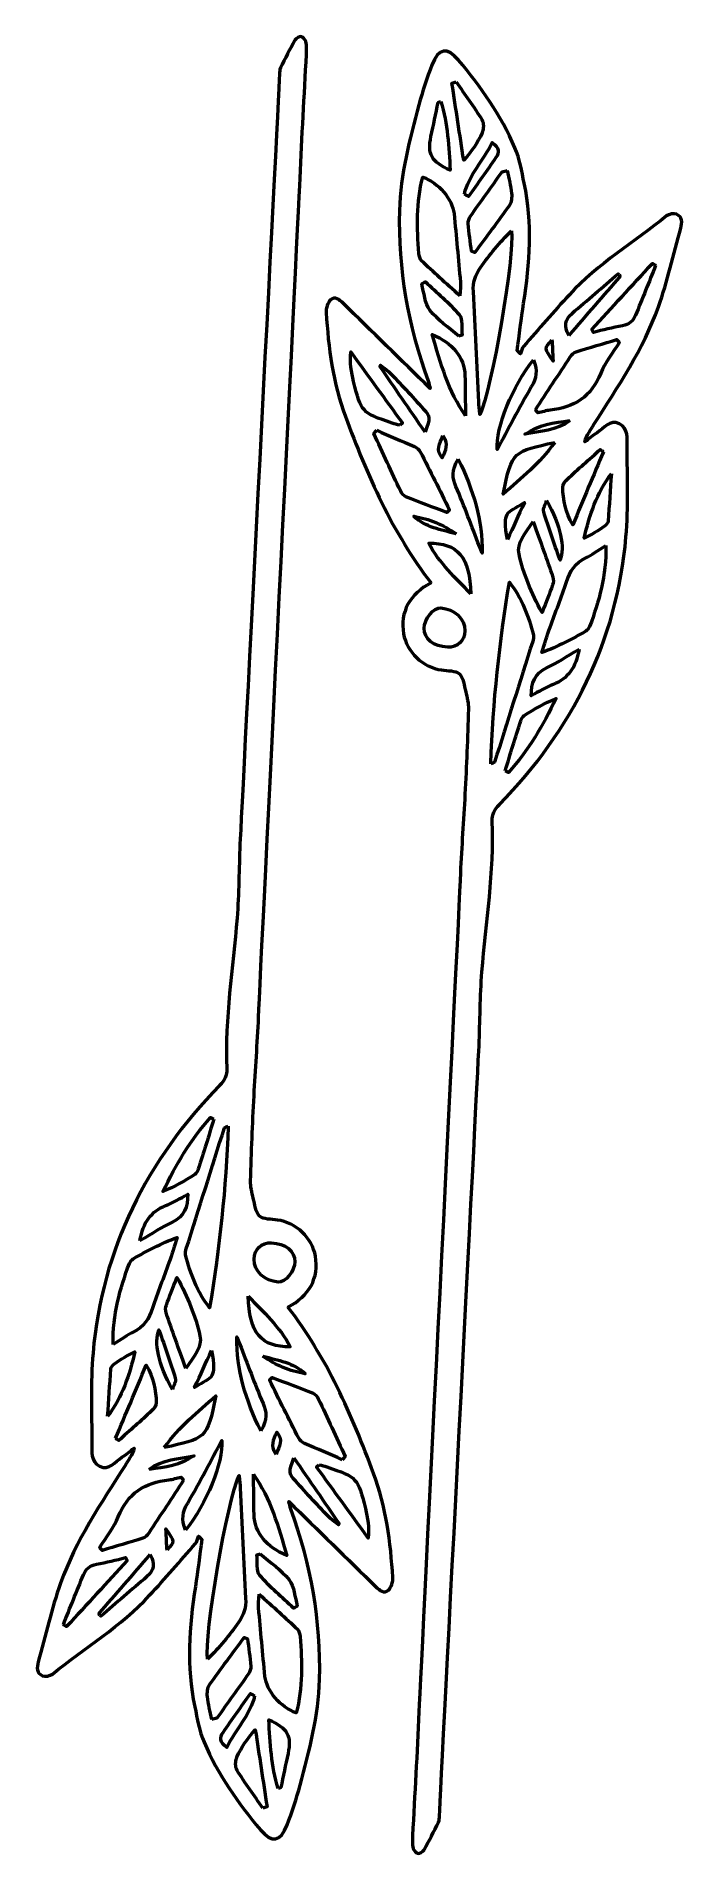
# Model space of a CAD drawing. Header units: centimetres. Extents: x -8.4 to 8.4, y -23.6 to 23.6.
import ezdxf

# ---------------------------------------------------------------- set-up
doc = ezdxf.new("R2010")
doc.units = ezdxf.units.CM
doc.header["$MEASUREMENT"] = 0
doc.layers.add('Layer 1', color=7, linetype='Continuous')

msp = doc.modelspace()

# ---------------------------------------------------------------- linework, layer by layer
at = {"layer": 'Layer 1', "lineweight": 53}
for points, knots in [([(-1.85975, -9.39454), (-0.84626, -10.69537), (-0.20547, -12.19327), (0.36776, -13.71543), (0.36776, -13.71543), (0.69122, -14.5742), (0.80855, -15.49534), (0.86577, -16.41461), (0.86577, -16.41461), (0.87251, -16.5228), (0.82538, -16.67062), (0.74872, -16.73906), (0.74872, -16.73906), (0.63753, -16.83833), (0.52033, -16.7429), (0.42554, -16.64987), (0.42554, -16.64987), (-0.32743, -15.91073), (-1.08177, -15.173), (-1.83386, -14.43669), (-1.83386, -14.43669), (-1.82148, -14.48519), (-1.80807, -14.56591), (-1.78052, -14.64147), (-1.78052, -14.64147), (-1.26035, -16.06814), (-0.99523, -17.53905), (-1.03686, -19.05853), (-1.03686, -19.05853), (-1.06258, -19.99692), (-1.29954, -20.90116), (-1.54081, -21.80145), (-1.54081, -21.80145), (-1.63419, -22.14996), (-1.74658, -22.49554), (-1.88014, -22.83058), (-1.88014, -22.83058), (-2.05597, -23.27169), (-2.27102, -23.3112), (-2.56947, -22.95839), (-2.56947, -22.95839), (-3.15561, -22.26539), (-3.66982, -21.52025), (-4.03484, -20.68689), (-4.03484, -20.68689), (-4.16082, -20.39927), (-4.21151, -20.07612), (-4.27737, -19.76515), (-4.27737, -19.76515), (-4.49715, -18.72759), (-4.41852, -17.69018), (-4.26196, -16.65322), (-4.26196, -16.65322), (-4.19997, -16.24249), (-4.14889, -15.83009), (-4.0928, -15.41843), (-4.0928, -15.41843), (-4.12314, -15.39247), (-4.15351, -15.3665), (-4.18382, -15.34057), (-4.18382, -15.34057), (-4.20908, -15.40506), (-4.21916, -15.48278), (-4.26199, -15.53199), (-4.26199, -15.53199), (-4.65372, -15.98217), (-5.04431, -16.43373), (-5.44838, -16.87272), (-5.44838, -16.87272), (-6.18922, -17.67748), (-7.12866, -18.24044), (-7.97367, -18.91838), (-7.97367, -18.91838), (-8.03446, -18.96713), (-8.16103, -18.98851), (-8.23124, -18.95976), (-8.23124, -18.95976), (-8.39044, -18.89453), (-8.38155, -18.74294), (-8.34211, -18.60095), (-8.34211, -18.60095), (-8.15257, -17.91896), (-7.99759, -17.22462), (-7.76176, -16.55896), (-7.76176, -16.55896), (-7.36905, -15.45046), (-6.70558, -14.48117), (-6.07844, -13.49629), (-6.07844, -13.49629), (-5.9918, -13.36029), (-5.90029, -13.22743), (-5.84981, -13.05454), (-5.84981, -13.05454), (-5.95533, -13.13402), (-6.05541, -13.22235), (-6.16756, -13.29093), (-6.16756, -13.29093), (-6.34825, -13.4015), (-6.49631, -13.64745), (-6.74872, -13.52218), (-6.74872, -13.52218), (-6.99069, -13.40206), (-6.94409, -13.13286), (-6.94607, -12.92281), (-6.94607, -12.92281), (-6.95358, -12.14455), (-6.98639, -11.36163), (-6.91862, -10.58841), (-6.91862, -10.58841), (-6.68078, -7.87527), (-5.52211, -5.58274), (-3.63246, -3.64638), (-3.63246, -3.64638), (-3.50303, -3.51373), (-3.43773, -3.38747), (-3.44552, -3.21137), (-3.44552, -3.21137), (-3.50352, -1.89829), (-3.28123, -0.60476), (-3.17826, 0.69727), (-3.17826, 0.69727), (-3.12788, 1.33446), (-3.1301, 1.9757), (-3.10287, 2.61486), (-3.10287, 2.61486), (-3.06142, 3.58712), (-2.12088, 21.62087), (-2.07579, 22.59295), (-2.07579, 22.59295), (-2.07322, 22.64798), (-2.07519, 22.70923), (-2.05202, 22.75618), (-2.05202, 22.75618), (-1.93214, 22.99903), (-1.80948, 23.24083), (-1.6761, 23.47638), (-1.6761, 23.47638), (-1.64858, 23.52499), (-1.5673, 23.57625), (-1.51791, 23.57), (-1.51791, 23.57), (-1.46954, 23.5639), (-1.40361, 23.49148), (-1.3926, 23.43838), (-1.3926, 23.43838), (-1.37038, 23.33131), (-1.3725, 23.21723), (-1.37807, 23.1067), (-1.37807, 23.1067), (-1.43215, 22.03743), (-1.49741, 20.96869), (-1.5432, 19.8991), (-1.5432, 19.8991), (-1.61041, 18.32949), (-2.55434, -0.30257), (-2.62031, -1.87222), (-2.62031, -1.87222), (-2.64888, -2.55256), (-2.70497, -3.23165), (-2.73898, -3.91181), (-2.73898, -3.91181), (-2.77581, -4.64756), (-2.8064, -5.38377), (-2.82792, -6.12013), (-2.82792, -6.12013), (-2.83225, -6.26967), (-2.79391, -6.4232), (-2.75757, -6.57052), (-2.75757, -6.57052), (-2.71785, -6.73149), (-2.70046, -6.93353), (-2.59402, -7.03213), (-2.59402, -7.03213), (-2.49391, -7.12491), (-2.29141, -7.11249), (-2.13238, -7.13542), (-2.13238, -7.13542), (-1.64071, -7.20619), (-1.22768, -7.59527), (-1.14428, -8.07307), (-1.14428, -8.07307), (-1.04639, -8.63395), (-1.30519, -9.11528), (-1.85975, -9.39454)], [0, 0, 0, 0, 0.0212766, 0.0212766, 0.0212766, 0.0212766, 0.04255319, 0.04255319, 0.04255319, 0.04255319, 0.06382979, 0.06382979, 0.06382979, 0.06382979, 0.08510638, 0.08510638, 0.08510638, 0.08510638, 0.10638298, 0.10638298, 0.10638298, 0.10638298, 0.12765957, 0.12765957, 0.12765957, 0.12765957, 0.14893617, 0.14893617, 0.14893617, 0.14893617, 0.17021277, 0.17021277, 0.17021277, 0.17021277, 0.19148936, 0.19148936, 0.19148936, 0.19148936, 0.21276596, 0.21276596, 0.21276596, 0.21276596, 0.23404255, 0.23404255, 0.23404255, 0.23404255, 0.25531915, 0.25531915, 0.25531915, 0.25531915, 0.27659574, 0.27659574, 0.27659574, 0.27659574, 0.29787234, 0.29787234, 0.29787234, 0.29787234, 0.31914894, 0.31914894, 0.31914894, 0.31914894, 0.34042553, 0.34042553, 0.34042553, 0.34042553, 0.36170213, 0.36170213, 0.36170213, 0.36170213, 0.38297872, 0.38297872, 0.38297872, 0.38297872, 0.40425532, 0.40425532, 0.40425532, 0.40425532, 0.42553191, 0.42553191, 0.42553191, 0.42553191, 0.44680851, 0.44680851, 0.44680851, 0.44680851, 0.46808511, 0.46808511, 0.46808511, 0.46808511, 0.4893617, 0.4893617, 0.4893617, 0.4893617, 0.5106383, 0.5106383, 0.5106383, 0.5106383, 0.53191489, 0.53191489, 0.53191489, 0.53191489, 0.55319149, 0.55319149, 0.55319149, 0.55319149, 0.57446809, 0.57446809, 0.57446809, 0.57446809, 0.59574468, 0.59574468, 0.59574468, 0.59574468, 0.61702128, 0.61702128, 0.61702128, 0.61702128, 0.63829787, 0.63829787, 0.63829787, 0.63829787, 0.65957447, 0.65957447, 0.65957447, 0.65957447, 0.68085106, 0.68085106, 0.68085106, 0.68085106, 0.70212766, 0.70212766, 0.70212766, 0.70212766, 0.72340426, 0.72340426, 0.72340426, 0.72340426, 0.74468085, 0.74468085, 0.74468085, 0.74468085, 0.76595745, 0.76595745, 0.76595745, 0.76595745, 0.78723404, 0.78723404, 0.78723404, 0.78723404, 0.80851064, 0.80851064, 0.80851064, 0.80851064, 0.82978723, 0.82978723, 0.82978723, 0.82978723, 0.85106383, 0.85106383, 0.85106383, 0.85106383, 0.87234043, 0.87234043, 0.87234043, 0.87234043, 0.89361702, 0.89361702, 0.89361702, 0.89361702, 0.91489362, 0.91489362, 0.91489362, 0.91489362, 0.93617021, 0.93617021, 0.93617021, 0.93617021, 0.95744681, 0.95744681, 0.95744681, 0.95744681, 1, 1, 1, 1]), ([(1.85975, 9.39454), (0.84626, 10.69537), (0.20547, 12.19327), (-0.36776, 13.71543), (-0.36776, 13.71543), (-0.69122, 14.5742), (-0.80855, 15.49534), (-0.86577, 16.41461), (-0.86577, 16.41461), (-0.87251, 16.5228), (-0.82538, 16.67062), (-0.74872, 16.73906), (-0.74872, 16.73906), (-0.63753, 16.83833), (-0.52033, 16.7429), (-0.42554, 16.64987), (-0.42554, 16.64987), (0.32743, 15.91073), (1.08177, 15.173), (1.83386, 14.43669), (1.83386, 14.43669), (1.82148, 14.48519), (1.80807, 14.56591), (1.78052, 14.64147), (1.78052, 14.64147), (1.26035, 16.06814), (0.99523, 17.53905), (1.03686, 19.05853), (1.03686, 19.05853), (1.06258, 19.99692), (1.29954, 20.90116), (1.54081, 21.80145), (1.54081, 21.80145), (1.63419, 22.14996), (1.74658, 22.49554), (1.88014, 22.83058), (1.88014, 22.83058), (2.05597, 23.27169), (2.27102, 23.3112), (2.56947, 22.95839), (2.56947, 22.95839), (3.15561, 22.26539), (3.66982, 21.52025), (4.03484, 20.68689), (4.03484, 20.68689), (4.16082, 20.39927), (4.21151, 20.07612), (4.27737, 19.76515), (4.27737, 19.76515), (4.49715, 18.72759), (4.41852, 17.69018), (4.26196, 16.65322), (4.26196, 16.65322), (4.19997, 16.24249), (4.14889, 15.83009), (4.0928, 15.41843), (4.0928, 15.41843), (4.12314, 15.39247), (4.15351, 15.3665), (4.18382, 15.34057), (4.18382, 15.34057), (4.20908, 15.40506), (4.21916, 15.48278), (4.26199, 15.53199), (4.26199, 15.53199), (4.65372, 15.98217), (5.04431, 16.43373), (5.44838, 16.87272), (5.44838, 16.87272), (6.18922, 17.67748), (7.12866, 18.24044), (7.97367, 18.91838), (7.97367, 18.91838), (8.03446, 18.96713), (8.16103, 18.98851), (8.23124, 18.95976), (8.23124, 18.95976), (8.39044, 18.89453), (8.38155, 18.74294), (8.34211, 18.60095), (8.34211, 18.60095), (8.15257, 17.91896), (7.99759, 17.22462), (7.76176, 16.55896), (7.76176, 16.55896), (7.36905, 15.45046), (6.70558, 14.48117), (6.07844, 13.49629), (6.07844, 13.49629), (5.9918, 13.36029), (5.90029, 13.22743), (5.84981, 13.05454), (5.84981, 13.05454), (5.95533, 13.13402), (6.05541, 13.22235), (6.16756, 13.29093), (6.16756, 13.29093), (6.34825, 13.4015), (6.49631, 13.64745), (6.74872, 13.52218), (6.74872, 13.52218), (6.99069, 13.40206), (6.94409, 13.13286), (6.94607, 12.92281), (6.94607, 12.92281), (6.95358, 12.14455), (6.98639, 11.36163), (6.91862, 10.58841), (6.91862, 10.58841), (6.68078, 7.87527), (5.52211, 5.58274), (3.63246, 3.64638), (3.63246, 3.64638), (3.50303, 3.51373), (3.43773, 3.38747), (3.44552, 3.21137), (3.44552, 3.21137), (3.50352, 1.89829), (3.28123, 0.60476), (3.17826, -0.69727), (3.17826, -0.69727), (3.12788, -1.33446), (3.1301, -1.9757), (3.10287, -2.61486), (3.10287, -2.61486), (3.06142, -3.58712), (2.12088, -21.62087), (2.07579, -22.59295), (2.07579, -22.59295), (2.07322, -22.64798), (2.07519, -22.70923), (2.05202, -22.75618), (2.05202, -22.75618), (1.93214, -22.99903), (1.80948, -23.24083), (1.6761, -23.47638), (1.6761, -23.47638), (1.64858, -23.52499), (1.5673, -23.57625), (1.51791, -23.57), (1.51791, -23.57), (1.46954, -23.5639), (1.40361, -23.49148), (1.3926, -23.43838), (1.3926, -23.43838), (1.37038, -23.33131), (1.3725, -23.21723), (1.37807, -23.1067), (1.37807, -23.1067), (1.43215, -22.03743), (1.49741, -20.96869), (1.5432, -19.8991), (1.5432, -19.8991), (1.61041, -18.32949), (2.55434, 0.30257), (2.62031, 1.87222), (2.62031, 1.87222), (2.64888, 2.55256), (2.70497, 3.23165), (2.73898, 3.91181), (2.73898, 3.91181), (2.77581, 4.64756), (2.8064, 5.38377), (2.82792, 6.12013), (2.82792, 6.12013), (2.83225, 6.26967), (2.79391, 6.4232), (2.75757, 6.57052), (2.75757, 6.57052), (2.71785, 6.73149), (2.70046, 6.93353), (2.59402, 7.03213), (2.59402, 7.03213), (2.49391, 7.12491), (2.29141, 7.11249), (2.13238, 7.13542), (2.13238, 7.13542), (1.64071, 7.20619), (1.22768, 7.59527), (1.14428, 8.07307), (1.14428, 8.07307), (1.04639, 8.63395), (1.30519, 9.11528), (1.85975, 9.39454)], [0, 0, 0, 0, 0.0212766, 0.0212766, 0.0212766, 0.0212766, 0.04255319, 0.04255319, 0.04255319, 0.04255319, 0.06382979, 0.06382979, 0.06382979, 0.06382979, 0.08510638, 0.08510638, 0.08510638, 0.08510638, 0.10638298, 0.10638298, 0.10638298, 0.10638298, 0.12765957, 0.12765957, 0.12765957, 0.12765957, 0.14893617, 0.14893617, 0.14893617, 0.14893617, 0.17021277, 0.17021277, 0.17021277, 0.17021277, 0.19148936, 0.19148936, 0.19148936, 0.19148936, 0.21276596, 0.21276596, 0.21276596, 0.21276596, 0.23404255, 0.23404255, 0.23404255, 0.23404255, 0.25531915, 0.25531915, 0.25531915, 0.25531915, 0.27659574, 0.27659574, 0.27659574, 0.27659574, 0.29787234, 0.29787234, 0.29787234, 0.29787234, 0.31914894, 0.31914894, 0.31914894, 0.31914894, 0.34042553, 0.34042553, 0.34042553, 0.34042553, 0.36170213, 0.36170213, 0.36170213, 0.36170213, 0.38297872, 0.38297872, 0.38297872, 0.38297872, 0.40425532, 0.40425532, 0.40425532, 0.40425532, 0.42553191, 0.42553191, 0.42553191, 0.42553191, 0.44680851, 0.44680851, 0.44680851, 0.44680851, 0.46808511, 0.46808511, 0.46808511, 0.46808511, 0.4893617, 0.4893617, 0.4893617, 0.4893617, 0.5106383, 0.5106383, 0.5106383, 0.5106383, 0.53191489, 0.53191489, 0.53191489, 0.53191489, 0.55319149, 0.55319149, 0.55319149, 0.55319149, 0.57446809, 0.57446809, 0.57446809, 0.57446809, 0.59574468, 0.59574468, 0.59574468, 0.59574468, 0.61702128, 0.61702128, 0.61702128, 0.61702128, 0.63829787, 0.63829787, 0.63829787, 0.63829787, 0.65957447, 0.65957447, 0.65957447, 0.65957447, 0.68085106, 0.68085106, 0.68085106, 0.68085106, 0.70212766, 0.70212766, 0.70212766, 0.70212766, 0.72340426, 0.72340426, 0.72340426, 0.72340426, 0.74468085, 0.74468085, 0.74468085, 0.74468085, 0.76595745, 0.76595745, 0.76595745, 0.76595745, 0.78723404, 0.78723404, 0.78723404, 0.78723404, 0.80851064, 0.80851064, 0.80851064, 0.80851064, 0.82978723, 0.82978723, 0.82978723, 0.82978723, 0.85106383, 0.85106383, 0.85106383, 0.85106383, 0.87234043, 0.87234043, 0.87234043, 0.87234043, 0.89361702, 0.89361702, 0.89361702, 0.89361702, 0.91489362, 0.91489362, 0.91489362, 0.91489362, 0.93617021, 0.93617021, 0.93617021, 0.93617021, 0.95744681, 0.95744681, 0.95744681, 0.95744681, 1, 1, 1, 1]), ([(2.50742, 22.398), (2.472, 22.38473), (2.43651, 22.37151), (2.40105, 22.35828), (2.40105, 22.35828), (2.50269, 21.69315), (2.60432, 21.02806), (2.70592, 20.36293), (2.70592, 20.36293), (2.91936, 20.59262), (3.06854, 20.82521), (3.18165, 21.07417), (3.18165, 21.07417), (3.22521, 21.17005), (3.23005, 21.32989), (3.17787, 21.41477), (3.17787, 21.41477), (2.9704, 21.75235), (2.73348, 22.07182), (2.50742, 22.398)], [0, 0, 0, 0, 0.16666667, 0.16666667, 0.16666667, 0.16666667, 0.33333333, 0.33333333, 0.33333333, 0.33333333, 0.5, 0.5, 0.5, 0.5, 0.66666667, 0.66666667, 0.66666667, 0.66666667, 1, 1, 1, 1]), ([(2.10938, 21.88573), (2.06651, 21.8719), (2.04507, 21.87003), (2.04373, 21.86382), (2.04373, 21.86382), (1.98019, 21.56827), (1.92061, 21.27186), (1.85584, 20.97659), (1.85584, 20.97659), (1.75536, 20.51836), (1.86547, 20.31679), (2.35551, 20.10293), (2.35551, 20.10293), (2.31579, 20.70996), (2.2949, 21.307), (2.10938, 21.88573)], [0, 0, 0, 0, 0.2, 0.2, 0.2, 0.2, 0.4, 0.4, 0.4, 0.4, 0.6, 0.6, 0.6, 0.6, 1, 1, 1, 1]), ([(2.7231, 19.47912), (2.75941, 19.45968), (2.79574, 19.44024), (2.83208, 19.42084), (2.83208, 19.42084), (3.0696, 19.7571), (3.309, 20.09207), (3.54377, 20.43028), (3.54377, 20.43028), (3.63638, 20.56366), (3.62484, 20.68883), (3.44612, 20.82189), (3.44612, 20.82189), (3.22497, 20.3558), (2.8349, 19.99227), (2.7231, 19.47912)], [0, 0, 0, 0, 0.2, 0.2, 0.2, 0.2, 0.4, 0.4, 0.4, 0.4, 0.6, 0.6, 0.6, 0.6, 1, 1, 1, 1]), ([(2.60916, 16.83988), (2.61515, 17.0162), (2.62761, 17.10743), (2.61974, 17.19682), (2.61974, 17.19682), (2.56739, 17.79143), (2.5132, 18.38589), (2.45446, 18.97986), (2.45446, 18.97986), (2.41809, 19.34785), (2.04387, 19.7825), (1.64431, 19.9222), (1.64431, 19.9222), (1.46489, 19.26755), (1.49247, 18.60433), (1.5431, 17.94051), (1.5431, 17.94051), (1.54804, 17.87539), (1.56783, 17.79347), (1.61164, 17.75206), (1.61164, 17.75206), (1.91958, 17.46137), (2.23567, 17.17925), (2.60916, 16.83988)], [0, 0, 0, 0, 0.14285714, 0.14285714, 0.14285714, 0.14285714, 0.28571429, 0.28571429, 0.28571429, 0.28571429, 0.42857143, 0.42857143, 0.42857143, 0.42857143, 0.57142857, 0.57142857, 0.57142857, 0.57142857, 0.71428571, 0.71428571, 0.71428571, 0.71428571, 1, 1, 1, 1]), ([(3.83234, 20.09425), (3.7469, 20.06924), (3.71035, 20.07009), (3.69822, 20.05333), (3.69822, 20.05333), (3.42305, 19.67276), (3.14855, 19.29165), (2.87977, 18.90659), (2.87977, 18.90659), (2.84308, 18.85399), (2.81543, 18.77811), (2.82075, 18.71623), (2.82075, 18.71623), (2.84136, 18.47645), (2.87702, 18.23794), (2.90708, 17.99897), (2.90708, 17.99897), (2.93622, 17.98951), (2.96536, 17.98002), (2.99453, 17.97057), (2.99453, 17.97057), (3.29545, 18.37619), (3.60258, 18.77744), (3.89193, 19.19118), (3.89193, 19.19118), (3.94813, 19.27151), (3.95931, 19.40302), (3.94834, 19.50635), (3.94834, 19.50635), (3.92812, 19.69614), (3.87605, 19.88255), (3.83234, 20.09425)], [0, 0, 0, 0, 0.11111111, 0.11111111, 0.11111111, 0.11111111, 0.22222222, 0.22222222, 0.22222222, 0.22222222, 0.33333333, 0.33333333, 0.33333333, 0.33333333, 0.44444444, 0.44444444, 0.44444444, 0.44444444, 0.55555556, 0.55555556, 0.55555556, 0.55555556, 0.66666667, 0.66666667, 0.66666667, 0.66666667, 0.77777778, 0.77777778, 0.77777778, 0.77777778, 1, 1, 1, 1]), ([(3.9471, 18.52605), (3.62837, 18.23162), (3.37652, 17.91074), (3.13797, 17.57577), (3.13797, 17.57577), (3.00335, 17.38672), (2.94225, 17.19315), (2.95597, 16.95637), (2.95597, 16.95637), (3.01147, 16.00052), (3.05126, 15.04375), (3.09783, 14.0874), (3.09783, 14.0874), (3.10209, 14.00002), (3.11314, 13.91295), (3.12658, 13.76457), (3.12658, 13.76457), (3.43258, 14.39322), (4.03657, 17.93977), (3.9471, 18.52605)], [0, 0, 0, 0, 0.16666667, 0.16666667, 0.16666667, 0.16666667, 0.33333333, 0.33333333, 0.33333333, 0.33333333, 0.5, 0.5, 0.5, 0.5, 0.66666667, 0.66666667, 0.66666667, 0.66666667, 1, 1, 1, 1]), ([(7.6881, 17.63208), (7.65984, 17.6495), (7.63151, 17.66697), (7.60322, 17.68439), (7.60322, 17.68439), (7.07928, 17.11254), (6.55533, 16.54065), (6.03138, 15.9688), (6.03138, 15.9688), (6.04497, 15.94446), (6.05858, 15.92008), (6.0722, 15.89574), (6.0722, 15.89574), (6.32391, 15.95405), (6.57389, 16.022), (6.82789, 16.06733), (6.82789, 16.06733), (6.99835, 16.09778), (7.10401, 16.18992), (7.16539, 16.33925), (7.16539, 16.33925), (7.34213, 16.76918), (7.51422, 17.20102), (7.6881, 17.63208)], [0, 0, 0, 0, 0.14285714, 0.14285714, 0.14285714, 0.14285714, 0.28571429, 0.28571429, 0.28571429, 0.28571429, 0.42857143, 0.42857143, 0.42857143, 0.42857143, 0.57142857, 0.57142857, 0.57142857, 0.57142857, 0.71428571, 0.71428571, 0.71428571, 0.71428571, 1, 1, 1, 1]), ([(2.58072, 15.79492), (2.58072, 15.79492), (2.66514, 15.82727), (2.66514, 15.82727), (2.66514, 15.82727), (2.64334, 16.0075), (2.68508, 16.24093), (2.58743, 16.35767), (2.58743, 16.35767), (2.32739, 16.66843), (2.00735, 16.92892), (1.71116, 17.20941), (1.71116, 17.20941), (1.67892, 17.19019), (1.64671, 17.17093), (1.61447, 17.15166), (1.61447, 17.15166), (1.68086, 16.92264), (1.69074, 16.64956), (1.82687, 16.47493), (1.82687, 16.47493), (2.03177, 16.21211), (2.32503, 16.01815), (2.58072, 15.79492)], [0, 0, 0, 0, 0.14285714, 0.14285714, 0.14285714, 0.14285714, 0.28571429, 0.28571429, 0.28571429, 0.28571429, 0.42857143, 0.42857143, 0.42857143, 0.42857143, 0.57142857, 0.57142857, 0.57142857, 0.57142857, 0.71428571, 0.71428571, 0.71428571, 0.71428571, 1, 1, 1, 1]), ([(5.43699, 15.81764), (5.88809, 16.33858), (6.3292, 16.84799), (6.77031, 17.35737), (6.77031, 17.35737), (6.7508, 17.37642), (6.73133, 17.39543), (6.71186, 17.41445), (6.71186, 17.41445), (6.31474, 17.07218), (5.91973, 16.72745), (5.51964, 16.38868), (5.51964, 16.38868), (5.33013, 16.22827), (5.3066, 16.05026), (5.43699, 15.81764)], [0, 0, 0, 0, 0.2, 0.2, 0.2, 0.2, 0.4, 0.4, 0.4, 0.4, 0.6, 0.6, 0.6, 0.6, 1, 1, 1, 1]), ([(2.75062, 13.73046), (2.74695, 14.08116), (2.74769, 14.43196), (2.73842, 14.78251), (2.73842, 14.78251), (2.72646, 15.23478), (2.40829, 15.63814), (1.88879, 15.83714), (1.88879, 15.83714), (2.10684, 15.0925), (2.30686, 14.37156), (2.75062, 13.73046)], [0, 0, 0, 0, 0.25, 0.25, 0.25, 0.25, 0.5, 0.5, 0.5, 0.5, 1, 1, 1, 1]), ([(4.56707, 13.88237), (4.58944, 13.85679), (4.61184, 13.83125), (4.63421, 13.80567), (4.63421, 13.80567), (4.73881, 13.83012), (4.84217, 13.8661), (4.94814, 13.87711), (4.94814, 13.87711), (5.5726, 13.94185), (6.01953, 14.22474), (6.26228, 14.83353), (6.26228, 14.83353), (6.37524, 15.11681), (6.58077, 15.36315), (6.74431, 15.62625), (6.74431, 15.62625), (6.72452, 15.65398), (6.70473, 15.68167), (6.68498, 15.7094), (6.68498, 15.7094), (6.33206, 15.60442), (5.97804, 15.50299), (5.62742, 15.39095), (5.62742, 15.39095), (5.56773, 15.3719), (5.50874, 15.31669), (5.47276, 15.26268), (5.47276, 15.26268), (5.16782, 14.8046), (4.86824, 14.34292), (4.56707, 13.88237)], [0, 0, 0, 0, 0.11111111, 0.11111111, 0.11111111, 0.11111111, 0.22222222, 0.22222222, 0.22222222, 0.22222222, 0.33333333, 0.33333333, 0.33333333, 0.33333333, 0.44444444, 0.44444444, 0.44444444, 0.44444444, 0.55555556, 0.55555556, 0.55555556, 0.55555556, 0.66666667, 0.66666667, 0.66666667, 0.66666667, 0.77777778, 0.77777778, 0.77777778, 0.77777778, 1, 1, 1, 1]), ([(4.99739, 15.70072), (4.79123, 15.4795), (4.79123, 15.4795), (5.0272, 15.15251), (5.0272, 15.15251), (5.01418, 15.39183), (5.00579, 15.54628), (4.99739, 15.70072)], [0, 0, 0, 0, 0.33333333, 0.33333333, 0.33333333, 0.33333333, 1, 1, 1, 1]), ([(1.04409, 13.48553), (1.06738, 13.50595), (1.09066, 13.52638), (1.11391, 13.5468), (1.11391, 13.5468), (0.66743, 14.16007), (0.22092, 14.77338), (-0.22555, 15.38665), (-0.22555, 15.38665), (-0.25067, 15.10665), (-0.21426, 14.86231), (-0.15404, 14.62401), (-0.15404, 14.62401), (0.0506, 13.81389), (0.05371, 13.81446), (0.84802, 13.54197), (0.84802, 13.54197), (0.91226, 13.51992), (0.97869, 13.50419), (1.04409, 13.48553)], [0, 0, 0, 0, 0.16666667, 0.16666667, 0.16666667, 0.16666667, 0.33333333, 0.33333333, 0.33333333, 0.33333333, 0.5, 0.5, 0.5, 0.5, 0.66666667, 0.66666667, 0.66666667, 0.66666667, 1, 1, 1, 1]), ([(4.51451, 15.17978), (3.96749, 14.50943), (3.543, 13.43194), (3.57231, 12.85254), (3.57231, 12.85254), (3.86088, 13.3864), (4.14469, 13.94326), (4.46085, 14.48107), (4.46085, 14.48107), (4.59226, 14.70462), (4.63216, 14.90461), (4.51451, 15.17978)], [0, 0, 0, 0, 0.25, 0.25, 0.25, 0.25, 0.5, 0.5, 0.5, 0.5, 1, 1, 1, 1]), ([(1.70569, 13.30416), (1.83622, 13.68989), (1.84575, 13.69836), (1.65708, 13.91108), (1.65708, 13.91108), (1.36301, 14.24269), (1.05612, 14.56309), (0.75072, 14.8845), (0.75072, 14.8845), (0.6923, 14.94599), (0.61572, 14.99023), (0.54752, 15.04244), (0.54752, 15.04244), (0.54752, 15.04244), (0.52989, 15.01034), (0.52989, 15.01034), (0.52989, 15.01034), (0.91194, 14.45598), (1.29397, 13.90159), (1.70569, 13.30416)], [0, 0, 0, 0, 0.16666667, 0.16666667, 0.16666667, 0.16666667, 0.33333333, 0.33333333, 0.33333333, 0.33333333, 0.5, 0.5, 0.5, 0.5, 0.66666667, 0.66666667, 0.66666667, 0.66666667, 1, 1, 1, 1]), ([(0.44645, 13.35415), (0.42218, 13.32706), (0.39791, 13.29993), (0.37364, 13.27284), (0.37364, 13.27284), (0.60453, 12.7733), (0.83349, 12.27285), (1.06886, 11.7754), (1.06886, 11.7754), (1.09645, 11.71705), (1.14989, 11.6526), (1.20697, 11.62949), (1.20697, 11.62949), (1.55777, 11.48764), (1.91302, 11.3569), (2.26682, 11.22246), (2.26682, 11.22246), (2.28954, 11.24609), (2.31222, 11.26973), (2.33494, 11.29337), (2.33494, 11.29337), (2.08373, 11.79579), (1.8347, 12.29931), (1.57824, 12.79902), (1.57824, 12.79902), (1.54945, 12.85504), (1.48545, 12.90475), (1.42615, 12.93131), (1.42615, 12.93131), (1.1016, 13.07676), (0.77337, 13.21406), (0.44645, 13.35415)], [0, 0, 0, 0, 0.11111111, 0.11111111, 0.11111111, 0.11111111, 0.22222222, 0.22222222, 0.22222222, 0.22222222, 0.33333333, 0.33333333, 0.33333333, 0.33333333, 0.44444444, 0.44444444, 0.44444444, 0.44444444, 0.55555556, 0.55555556, 0.55555556, 0.55555556, 0.66666667, 0.66666667, 0.66666667, 0.66666667, 0.77777778, 0.77777778, 0.77777778, 0.77777778, 1, 1, 1, 1]), ([(2.16392, 13.21911), (2.09177, 12.99531), (1.96407, 12.84594), (2.15019, 12.64415), (2.15019, 12.64415), (2.22594, 12.83264), (2.32327, 12.98352), (2.16392, 13.21911)], [0, 0, 0, 0, 0.33333333, 0.33333333, 0.33333333, 0.33333333, 1, 1, 1, 1]), ([(5.46179, 13.60607), (5.05034, 13.5545), (4.64176, 13.49713), (4.29321, 13.25156), (4.29321, 13.25156), (4.69178, 13.3435), (5.11885, 13.33602), (5.46179, 13.60607)], [0, 0, 0, 0, 0.33333333, 0.33333333, 0.33333333, 0.33333333, 1, 1, 1, 1]), ([(5.06989, 13.04184), (4.02514, 12.80721), (3.94319, 12.83317), (3.73212, 11.69536), (3.73212, 11.69536), (4.20325, 12.13252), (4.67718, 12.48216), (5.06989, 13.04184)], [0, 0, 0, 0, 0.33333333, 0.33333333, 0.33333333, 0.33333333, 1, 1, 1, 1]), ([(6.33174, 12.79726), (6.30503, 12.81726), (6.27833, 12.8373), (6.25162, 12.8573), (6.25162, 12.8573), (5.96566, 12.60132), (5.67709, 12.34821), (5.39603, 12.08697), (5.39603, 12.08697), (5.33899, 12.03399), (5.27302, 11.94918), (5.2751, 11.88099), (5.2751, 11.88099), (5.28533, 11.54737), (5.35077, 11.22464), (5.53534, 10.90104), (5.53534, 10.90104), (5.81354, 11.56349), (6.07262, 12.18036), (6.33174, 12.79726)], [0, 0, 0, 0, 0.16666667, 0.16666667, 0.16666667, 0.16666667, 0.33333333, 0.33333333, 0.33333333, 0.33333333, 0.5, 0.5, 0.5, 0.5, 0.66666667, 0.66666667, 0.66666667, 0.66666667, 1, 1, 1, 1]), ([(2.56358, 12.60358), (2.37819, 12.31219), (2.40839, 12.11788), (2.50456, 11.89453), (2.50456, 11.89453), (2.72423, 11.38428), (2.91205, 10.86026), (3.11356, 10.34214), (3.11356, 10.34214), (3.13617, 10.28407), (3.16376, 10.22791), (3.18905, 10.17086), (3.18905, 10.17086), (3.19382, 11.02268), (2.96007, 11.80144), (2.56358, 12.60358)], [0, 0, 0, 0, 0.2, 0.2, 0.2, 0.2, 0.4, 0.4, 0.4, 0.4, 0.6, 0.6, 0.6, 0.6, 1, 1, 1, 1]), ([(6.53871, 12.22435), (6.15278, 11.72347), (5.9796, 11.15257), (5.83012, 10.55634), (5.83012, 10.55634), (6.02578, 10.642), (6.19842, 10.74885), (6.36462, 10.86502), (6.36462, 10.86502), (6.40603, 10.89395), (6.44925, 10.95092), (6.45313, 10.9982), (6.45313, 10.9982), (6.48664, 11.40647), (6.51137, 11.81551), (6.53871, 12.22435)], [0, 0, 0, 0, 0.2, 0.2, 0.2, 0.2, 0.4, 0.4, 0.4, 0.4, 0.6, 0.6, 0.6, 0.6, 1, 1, 1, 1]), ([(3.83968, 10.51701), (3.9942, 10.85567), (4.12212, 11.13613), (4.2803, 11.48291), (4.2803, 11.48291), (3.80437, 11.18009), (3.71522, 11.28225), (3.83968, 10.51701)], [0, 0, 0, 0, 0.33333333, 0.33333333, 0.33333333, 0.33333333, 1, 1, 1, 1]), ([(4.85663, 11.53103), (4.82968, 11.43225), (4.75824, 11.32014), (4.78322, 11.23696), (4.78322, 11.23696), (4.90479, 10.83221), (5.05218, 10.4352), (5.20684, 9.98788), (5.20684, 9.98788), (5.34153, 10.30658), (5.22479, 10.881), (4.85663, 11.53103)], [0, 0, 0, 0, 0.25, 0.25, 0.25, 0.25, 0.5, 0.5, 0.5, 0.5, 1, 1, 1, 1]), ([(2.5071, 10.66694), (2.17877, 10.90506), (1.80994, 11.05623), (1.40682, 11.1264), (1.40682, 11.1264), (1.71028, 10.8325), (2.11996, 10.77813), (2.5071, 10.66694)], [0, 0, 0, 0, 0.33333333, 0.33333333, 0.33333333, 0.33333333, 1, 1, 1, 1]), ([(4.50781, 10.99104), (4.29759, 10.6784), (4.07597, 10.4285), (4.14275, 10.1364), (4.14275, 10.1364), (4.25811, 9.63185), (4.45154, 9.14481), (4.73859, 8.62933), (4.73859, 8.62933), (4.84693, 8.90869), (4.93495, 9.12322), (5.01175, 9.34169), (5.01175, 9.34169), (5.0332, 9.40272), (5.04209, 9.48238), (5.0218, 9.54158), (5.0218, 9.54158), (4.86482, 9.99969), (4.6993, 10.45492), (4.50781, 10.99104)], [0, 0, 0, 0, 0.16666667, 0.16666667, 0.16666667, 0.16666667, 0.33333333, 0.33333333, 0.33333333, 0.33333333, 0.5, 0.5, 0.5, 0.5, 0.66666667, 0.66666667, 0.66666667, 0.66666667, 1, 1, 1, 1]), ([(2.8888, 9.11362), (2.87233, 10.05709), (2.54157, 10.44582), (1.79837, 10.42253), (1.79837, 10.42253), (2.07368, 9.90691), (2.49239, 9.52521), (2.8888, 9.11362)], [0, 0, 0, 0, 0.33333333, 0.33333333, 0.33333333, 0.33333333, 1, 1, 1, 1]), ([(6.39827, 10.36891), (6.17489, 10.22886), (6.03149, 10.1201), (5.8726, 10.04354), (5.8726, 10.04354), (5.60128, 9.91291), (5.46052, 9.69969), (5.37169, 9.41885), (5.37169, 9.41885), (5.24635, 9.02239), (5.08566, 8.6372), (4.94635, 8.24498), (4.94635, 8.24498), (4.8693, 8.02809), (4.80502, 7.80665), (4.735, 7.58726), (4.735, 7.58726), (5.15844, 7.74033), (5.51721, 7.93824), (5.8727, 8.1419), (5.8727, 8.1419), (5.91663, 8.16705), (5.95787, 8.21725), (5.97543, 8.26502), (5.97543, 8.26502), (6.21522, 8.91646), (6.41355, 9.57689), (6.39827, 10.36891)], [0, 0, 0, 0, 0.125, 0.125, 0.125, 0.125, 0.25, 0.25, 0.25, 0.25, 0.375, 0.375, 0.375, 0.375, 0.5, 0.5, 0.5, 0.5, 0.625, 0.625, 0.625, 0.625, 0.75, 0.75, 0.75, 0.75, 1, 1, 1, 1]), ([(3.41307, 4.70355), (3.4844, 4.73463), (3.50398, 4.73717), (3.50648, 4.7451), (3.50648, 4.7451), (3.83767, 5.78901), (4.16808, 6.8332), (4.49645, 7.87798), (4.49645, 7.87798), (4.51261, 7.92938), (4.52672, 7.9907), (4.51416, 8.0404), (4.51416, 8.0404), (4.39016, 8.5315), (4.21222, 8.99943), (3.89193, 9.41592), (3.89193, 9.41592), (3.63962, 7.86204), (3.45575, 6.3101), (3.41307, 4.70355)], [0, 0, 0, 0, 0.16666667, 0.16666667, 0.16666667, 0.16666667, 0.33333333, 0.33333333, 0.33333333, 0.33333333, 0.5, 0.5, 0.5, 0.5, 0.66666667, 0.66666667, 0.66666667, 0.66666667, 1, 1, 1, 1]), ([(2.73245, 8.1558), (2.73767, 8.47061), (2.4739, 8.72102), (2.11125, 8.7456), (2.11125, 8.7456), (1.92375, 8.7583), (1.68403, 8.46497), (1.6792, 8.2169), (1.6792, 8.2169), (1.67387, 7.94215), (1.92198, 7.74269), (2.28951, 7.72639), (2.28951, 7.72639), (2.5501, 7.71479), (2.72797, 7.88723), (2.73245, 8.1558)], [0, 0, 0, 0, 0.2, 0.2, 0.2, 0.2, 0.4, 0.4, 0.4, 0.4, 0.6, 0.6, 0.6, 0.6, 1, 1, 1, 1]), ([(5.69935, 7.67732), (5.37963, 7.49), (5.12901, 7.31735), (4.85702, 7.19056), (4.85702, 7.19056), (4.54675, 7.04592), (4.46297, 6.80455), (4.45535, 6.46641), (4.45535, 6.46641), (4.66363, 6.57489), (4.83896, 6.68485), (5.02798, 6.76074), (5.02798, 6.76074), (5.40785, 6.91321), (5.621, 7.18668), (5.69935, 7.67732)], [0, 0, 0, 0, 0.2, 0.2, 0.2, 0.2, 0.4, 0.4, 0.4, 0.4, 0.6, 0.6, 0.6, 0.6, 1, 1, 1, 1]), ([(3.78119, 4.52031), (3.81015, 4.50589), (3.83912, 4.49142), (3.86805, 4.47699), (3.86805, 4.47699), (4.38053, 5.04169), (4.7592, 5.69771), (5.1022, 6.39483), (5.1022, 6.39483), (4.80379, 6.27426), (4.53617, 6.11829), (4.27392, 5.95376), (4.27392, 5.95376), (4.23208, 5.92755), (4.20329, 5.86648), (4.18703, 5.81557), (4.18703, 5.81557), (4.0493, 5.38459), (3.91588, 4.95226), (3.78119, 4.52031)], [0, 0, 0, 0, 0.16666667, 0.16666667, 0.16666667, 0.16666667, 0.33333333, 0.33333333, 0.33333333, 0.33333333, 0.5, 0.5, 0.5, 0.5, 0.66666667, 0.66666667, 0.66666667, 0.66666667, 1, 1, 1, 1]), ([(-3.78119, -4.52031), (-3.81015, -4.50589), (-3.83912, -4.49142), (-3.86805, -4.47699), (-3.86805, -4.47699), (-4.38053, -5.04169), (-4.7592, -5.69771), (-5.1022, -6.39483), (-5.1022, -6.39483), (-4.80379, -6.27426), (-4.53617, -6.11829), (-4.27392, -5.95376), (-4.27392, -5.95376), (-4.23208, -5.92755), (-4.20329, -5.86648), (-4.18703, -5.81557), (-4.18703, -5.81557), (-4.0493, -5.38459), (-3.91588, -4.95226), (-3.78119, -4.52031)], [0, 0, 0, 0, 0.16666667, 0.16666667, 0.16666667, 0.16666667, 0.33333333, 0.33333333, 0.33333333, 0.33333333, 0.5, 0.5, 0.5, 0.5, 0.66666667, 0.66666667, 0.66666667, 0.66666667, 1, 1, 1, 1]), ([(-3.41307, -4.70355), (-3.4844, -4.73463), (-3.50398, -4.73717), (-3.50648, -4.7451), (-3.50648, -4.7451), (-3.83767, -5.78901), (-4.16808, -6.8332), (-4.49645, -7.87798), (-4.49645, -7.87798), (-4.51261, -7.92938), (-4.52672, -7.9907), (-4.51416, -8.0404), (-4.51416, -8.0404), (-4.39016, -8.5315), (-4.21222, -8.99943), (-3.89193, -9.41592), (-3.89193, -9.41592), (-3.63962, -7.86204), (-3.45575, -6.3101), (-3.41307, -4.70355)], [0, 0, 0, 0, 0.16666667, 0.16666667, 0.16666667, 0.16666667, 0.33333333, 0.33333333, 0.33333333, 0.33333333, 0.5, 0.5, 0.5, 0.5, 0.66666667, 0.66666667, 0.66666667, 0.66666667, 1, 1, 1, 1]), ([(-5.69935, -7.67732), (-5.37963, -7.49), (-5.12901, -7.31735), (-4.85702, -7.19056), (-4.85702, -7.19056), (-4.54675, -7.04592), (-4.46297, -6.80455), (-4.45535, -6.46641), (-4.45535, -6.46641), (-4.66363, -6.57489), (-4.83896, -6.68485), (-5.02798, -6.76074), (-5.02798, -6.76074), (-5.40785, -6.91321), (-5.621, -7.18668), (-5.69935, -7.67732)], [0, 0, 0, 0, 0.2, 0.2, 0.2, 0.2, 0.4, 0.4, 0.4, 0.4, 0.6, 0.6, 0.6, 0.6, 1, 1, 1, 1]), ([(-6.39827, -10.36891), (-6.17489, -10.22886), (-6.03149, -10.1201), (-5.8726, -10.04354), (-5.8726, -10.04354), (-5.60128, -9.91291), (-5.46052, -9.69969), (-5.37169, -9.41885), (-5.37169, -9.41885), (-5.24635, -9.02239), (-5.08566, -8.6372), (-4.94635, -8.24498), (-4.94635, -8.24498), (-4.8693, -8.02809), (-4.80502, -7.80665), (-4.735, -7.58726), (-4.735, -7.58726), (-5.15844, -7.74033), (-5.51721, -7.93824), (-5.8727, -8.1419), (-5.8727, -8.1419), (-5.91663, -8.16705), (-5.95787, -8.21725), (-5.97543, -8.26502), (-5.97543, -8.26502), (-6.21522, -8.91646), (-6.41355, -9.57689), (-6.39827, -10.36891)], [0, 0, 0, 0, 0.125, 0.125, 0.125, 0.125, 0.25, 0.25, 0.25, 0.25, 0.375, 0.375, 0.375, 0.375, 0.5, 0.5, 0.5, 0.5, 0.625, 0.625, 0.625, 0.625, 0.75, 0.75, 0.75, 0.75, 1, 1, 1, 1]), ([(-2.73245, -8.1558), (-2.73767, -8.47061), (-2.4739, -8.72102), (-2.11125, -8.7456), (-2.11125, -8.7456), (-1.92375, -8.7583), (-1.68403, -8.46497), (-1.6792, -8.2169), (-1.6792, -8.2169), (-1.67387, -7.94215), (-1.92198, -7.74269), (-2.28951, -7.72639), (-2.28951, -7.72639), (-2.5501, -7.71479), (-2.72797, -7.88723), (-2.73245, -8.1558)], [0, 0, 0, 0, 0.2, 0.2, 0.2, 0.2, 0.4, 0.4, 0.4, 0.4, 0.6, 0.6, 0.6, 0.6, 1, 1, 1, 1]), ([(-4.50781, -10.99104), (-4.29759, -10.6784), (-4.07597, -10.4285), (-4.14275, -10.1364), (-4.14275, -10.1364), (-4.25811, -9.63185), (-4.45154, -9.14481), (-4.73859, -8.62933), (-4.73859, -8.62933), (-4.84693, -8.90869), (-4.93495, -9.12322), (-5.01175, -9.34169), (-5.01175, -9.34169), (-5.0332, -9.40272), (-5.04209, -9.48238), (-5.0218, -9.54158), (-5.0218, -9.54158), (-4.86482, -9.99969), (-4.6993, -10.45492), (-4.50781, -10.99104)], [0, 0, 0, 0, 0.16666667, 0.16666667, 0.16666667, 0.16666667, 0.33333333, 0.33333333, 0.33333333, 0.33333333, 0.5, 0.5, 0.5, 0.5, 0.66666667, 0.66666667, 0.66666667, 0.66666667, 1, 1, 1, 1]), ([(-2.8888, -9.11362), (-2.87233, -10.05709), (-2.54157, -10.44582), (-1.79837, -10.42253), (-1.79837, -10.42253), (-2.07368, -9.90691), (-2.49239, -9.52521), (-2.8888, -9.11362)], [0, 0, 0, 0, 0.33333333, 0.33333333, 0.33333333, 0.33333333, 1, 1, 1, 1]), ([(-4.85663, -11.53103), (-4.82968, -11.43225), (-4.75824, -11.32014), (-4.78322, -11.23696), (-4.78322, -11.23696), (-4.90479, -10.83221), (-5.05218, -10.4352), (-5.20684, -9.98788), (-5.20684, -9.98788), (-5.34153, -10.30658), (-5.22479, -10.881), (-4.85663, -11.53103)], [0, 0, 0, 0, 0.25, 0.25, 0.25, 0.25, 0.5, 0.5, 0.5, 0.5, 1, 1, 1, 1]), ([(-2.56358, -12.60358), (-2.37819, -12.31219), (-2.40839, -12.11788), (-2.50456, -11.89453), (-2.50456, -11.89453), (-2.72423, -11.38428), (-2.91205, -10.86026), (-3.11356, -10.34214), (-3.11356, -10.34214), (-3.13617, -10.28407), (-3.16376, -10.22791), (-3.18905, -10.17086), (-3.18905, -10.17086), (-3.19382, -11.02268), (-2.96007, -11.80144), (-2.56358, -12.60358)], [0, 0, 0, 0, 0.2, 0.2, 0.2, 0.2, 0.4, 0.4, 0.4, 0.4, 0.6, 0.6, 0.6, 0.6, 1, 1, 1, 1]), ([(-6.53871, -12.22435), (-6.15278, -11.72347), (-5.9796, -11.15257), (-5.83012, -10.55634), (-5.83012, -10.55634), (-6.02578, -10.642), (-6.19842, -10.74885), (-6.36462, -10.86502), (-6.36462, -10.86502), (-6.40603, -10.89395), (-6.44925, -10.95092), (-6.45313, -10.9982), (-6.45313, -10.9982), (-6.48664, -11.40647), (-6.51137, -11.81551), (-6.53871, -12.22435)], [0, 0, 0, 0, 0.2, 0.2, 0.2, 0.2, 0.4, 0.4, 0.4, 0.4, 0.6, 0.6, 0.6, 0.6, 1, 1, 1, 1]), ([(-3.83968, -10.51701), (-3.9942, -10.85567), (-4.12212, -11.13613), (-4.2803, -11.48291), (-4.2803, -11.48291), (-3.80437, -11.18009), (-3.71522, -11.28225), (-3.83968, -10.51701)], [0, 0, 0, 0, 0.33333333, 0.33333333, 0.33333333, 0.33333333, 1, 1, 1, 1]), ([(-2.5071, -10.66694), (-2.17877, -10.90506), (-1.80994, -11.05623), (-1.40682, -11.1264), (-1.40682, -11.1264), (-1.71028, -10.8325), (-2.11996, -10.77813), (-2.5071, -10.66694)], [0, 0, 0, 0, 0.33333333, 0.33333333, 0.33333333, 0.33333333, 1, 1, 1, 1]), ([(-6.33174, -12.79726), (-6.30503, -12.81726), (-6.27833, -12.8373), (-6.25162, -12.8573), (-6.25162, -12.8573), (-5.96566, -12.60132), (-5.67709, -12.34821), (-5.39603, -12.08697), (-5.39603, -12.08697), (-5.33899, -12.03399), (-5.27302, -11.94918), (-5.2751, -11.88099), (-5.2751, -11.88099), (-5.28533, -11.54737), (-5.35077, -11.22464), (-5.53534, -10.90104), (-5.53534, -10.90104), (-5.81354, -11.56349), (-6.07262, -12.18036), (-6.33174, -12.79726)], [0, 0, 0, 0, 0.16666667, 0.16666667, 0.16666667, 0.16666667, 0.33333333, 0.33333333, 0.33333333, 0.33333333, 0.5, 0.5, 0.5, 0.5, 0.66666667, 0.66666667, 0.66666667, 0.66666667, 1, 1, 1, 1]), ([(-0.44645, -13.35415), (-0.42218, -13.32706), (-0.39791, -13.29993), (-0.37364, -13.27284), (-0.37364, -13.27284), (-0.60453, -12.7733), (-0.83349, -12.27285), (-1.06886, -11.7754), (-1.06886, -11.7754), (-1.09645, -11.71705), (-1.14989, -11.6526), (-1.20697, -11.62949), (-1.20697, -11.62949), (-1.55777, -11.48764), (-1.91302, -11.3569), (-2.26682, -11.22246), (-2.26682, -11.22246), (-2.28954, -11.24609), (-2.31222, -11.26973), (-2.33494, -11.29337), (-2.33494, -11.29337), (-2.08373, -11.79579), (-1.8347, -12.29931), (-1.57824, -12.79902), (-1.57824, -12.79902), (-1.54945, -12.85504), (-1.48545, -12.90475), (-1.42615, -12.93131), (-1.42615, -12.93131), (-1.1016, -13.07676), (-0.77337, -13.21406), (-0.44645, -13.35415)], [0, 0, 0, 0, 0.11111111, 0.11111111, 0.11111111, 0.11111111, 0.22222222, 0.22222222, 0.22222222, 0.22222222, 0.33333333, 0.33333333, 0.33333333, 0.33333333, 0.44444444, 0.44444444, 0.44444444, 0.44444444, 0.55555556, 0.55555556, 0.55555556, 0.55555556, 0.66666667, 0.66666667, 0.66666667, 0.66666667, 0.77777778, 0.77777778, 0.77777778, 0.77777778, 1, 1, 1, 1]), ([(-5.06989, -13.04184), (-4.02514, -12.80721), (-3.94319, -12.83317), (-3.73212, -11.69536), (-3.73212, -11.69536), (-4.20325, -12.13252), (-4.67718, -12.48216), (-5.06989, -13.04184)], [0, 0, 0, 0, 0.33333333, 0.33333333, 0.33333333, 0.33333333, 1, 1, 1, 1]), ([(-2.16392, -13.21911), (-2.09177, -12.99531), (-1.96407, -12.84594), (-2.15019, -12.64415), (-2.15019, -12.64415), (-2.22594, -12.83264), (-2.32327, -12.98352), (-2.16392, -13.21911)], [0, 0, 0, 0, 0.33333333, 0.33333333, 0.33333333, 0.33333333, 1, 1, 1, 1]), ([(-4.51451, -15.17978), (-3.96749, -14.50943), (-3.543, -13.43194), (-3.57231, -12.85254), (-3.57231, -12.85254), (-3.86088, -13.3864), (-4.14469, -13.94326), (-4.46085, -14.48107), (-4.46085, -14.48107), (-4.59226, -14.70462), (-4.63216, -14.90461), (-4.51451, -15.17978)], [0, 0, 0, 0, 0.25, 0.25, 0.25, 0.25, 0.5, 0.5, 0.5, 0.5, 1, 1, 1, 1]), ([(-5.46179, -13.60607), (-5.05034, -13.5545), (-4.64176, -13.49713), (-4.29321, -13.25156), (-4.29321, -13.25156), (-4.69178, -13.3435), (-5.11885, -13.33602), (-5.46179, -13.60607)], [0, 0, 0, 0, 0.33333333, 0.33333333, 0.33333333, 0.33333333, 1, 1, 1, 1]), ([(-1.70569, -13.30416), (-1.83622, -13.68989), (-1.84575, -13.69836), (-1.65708, -13.91108), (-1.65708, -13.91108), (-1.36301, -14.24269), (-1.05612, -14.56309), (-0.75072, -14.8845), (-0.75072, -14.8845), (-0.6923, -14.94599), (-0.61572, -14.99023), (-0.54752, -15.04244), (-0.54752, -15.04244), (-0.54752, -15.04244), (-0.52989, -15.01034), (-0.52989, -15.01034), (-0.52989, -15.01034), (-0.91194, -14.45598), (-1.29397, -13.90159), (-1.70569, -13.30416)], [0, 0, 0, 0, 0.16666667, 0.16666667, 0.16666667, 0.16666667, 0.33333333, 0.33333333, 0.33333333, 0.33333333, 0.5, 0.5, 0.5, 0.5, 0.66666667, 0.66666667, 0.66666667, 0.66666667, 1, 1, 1, 1]), ([(-1.04409, -13.48553), (-1.06738, -13.50595), (-1.09066, -13.52638), (-1.11391, -13.5468), (-1.11391, -13.5468), (-0.66743, -14.16007), (-0.22092, -14.77338), (0.22555, -15.38665), (0.22555, -15.38665), (0.25067, -15.10665), (0.21426, -14.86231), (0.15404, -14.62401), (0.15404, -14.62401), (-0.0506, -13.81389), (-0.05371, -13.81446), (-0.84802, -13.54197), (-0.84802, -13.54197), (-0.91226, -13.51992), (-0.97869, -13.50419), (-1.04409, -13.48553)], [0, 0, 0, 0, 0.16666667, 0.16666667, 0.16666667, 0.16666667, 0.33333333, 0.33333333, 0.33333333, 0.33333333, 0.5, 0.5, 0.5, 0.5, 0.66666667, 0.66666667, 0.66666667, 0.66666667, 1, 1, 1, 1]), ([(-4.56707, -13.88237), (-4.58944, -13.85679), (-4.61184, -13.83125), (-4.63421, -13.80567), (-4.63421, -13.80567), (-4.73881, -13.83012), (-4.84217, -13.8661), (-4.94814, -13.87711), (-4.94814, -13.87711), (-5.5726, -13.94185), (-6.01953, -14.22474), (-6.26228, -14.83353), (-6.26228, -14.83353), (-6.37524, -15.11681), (-6.58077, -15.36315), (-6.74431, -15.62625), (-6.74431, -15.62625), (-6.72452, -15.65398), (-6.70473, -15.68167), (-6.68498, -15.7094), (-6.68498, -15.7094), (-6.33206, -15.60442), (-5.97804, -15.50299), (-5.62742, -15.39095), (-5.62742, -15.39095), (-5.56773, -15.3719), (-5.50874, -15.31669), (-5.47276, -15.26268), (-5.47276, -15.26268), (-5.16782, -14.8046), (-4.86824, -14.34292), (-4.56707, -13.88237)], [0, 0, 0, 0, 0.11111111, 0.11111111, 0.11111111, 0.11111111, 0.22222222, 0.22222222, 0.22222222, 0.22222222, 0.33333333, 0.33333333, 0.33333333, 0.33333333, 0.44444444, 0.44444444, 0.44444444, 0.44444444, 0.55555556, 0.55555556, 0.55555556, 0.55555556, 0.66666667, 0.66666667, 0.66666667, 0.66666667, 0.77777778, 0.77777778, 0.77777778, 0.77777778, 1, 1, 1, 1]), ([(-3.9471, -18.52605), (-3.62837, -18.23162), (-3.37652, -17.91074), (-3.13797, -17.57577), (-3.13797, -17.57577), (-3.00335, -17.38672), (-2.94225, -17.19315), (-2.95597, -16.95637), (-2.95597, -16.95637), (-3.01147, -16.00052), (-3.05126, -15.04375), (-3.09783, -14.0874), (-3.09783, -14.0874), (-3.10209, -14.00002), (-3.11314, -13.91295), (-3.12658, -13.76457), (-3.12658, -13.76457), (-3.43258, -14.39322), (-4.03657, -17.93977), (-3.9471, -18.52605)], [0, 0, 0, 0, 0.16666667, 0.16666667, 0.16666667, 0.16666667, 0.33333333, 0.33333333, 0.33333333, 0.33333333, 0.5, 0.5, 0.5, 0.5, 0.66666667, 0.66666667, 0.66666667, 0.66666667, 1, 1, 1, 1]), ([(-2.75062, -13.73046), (-2.74695, -14.08116), (-2.74769, -14.43196), (-2.73842, -14.78251), (-2.73842, -14.78251), (-2.72646, -15.23478), (-2.40829, -15.63814), (-1.88879, -15.83714), (-1.88879, -15.83714), (-2.10684, -15.0925), (-2.30686, -14.37156), (-2.75062, -13.73046)], [0, 0, 0, 0, 0.25, 0.25, 0.25, 0.25, 0.5, 0.5, 0.5, 0.5, 1, 1, 1, 1]), ([(-4.99739, -15.70072), (-4.79123, -15.4795), (-4.79123, -15.4795), (-5.0272, -15.15251), (-5.0272, -15.15251), (-5.01418, -15.39183), (-5.00579, -15.54628), (-4.99739, -15.70072)], [0, 0, 0, 0, 0.33333333, 0.33333333, 0.33333333, 0.33333333, 1, 1, 1, 1]), ([(-7.6881, -17.63208), (-7.65984, -17.6495), (-7.63151, -17.66697), (-7.60322, -17.68439), (-7.60322, -17.68439), (-7.07928, -17.11254), (-6.55533, -16.54065), (-6.03138, -15.9688), (-6.03138, -15.9688), (-6.04497, -15.94446), (-6.05858, -15.92008), (-6.0722, -15.89574), (-6.0722, -15.89574), (-6.32391, -15.95405), (-6.57389, -16.022), (-6.82789, -16.06733), (-6.82789, -16.06733), (-6.99835, -16.09778), (-7.10401, -16.18992), (-7.16539, -16.33925), (-7.16539, -16.33925), (-7.34213, -16.76918), (-7.51422, -17.20102), (-7.6881, -17.63208)], [0, 0, 0, 0, 0.14285714, 0.14285714, 0.14285714, 0.14285714, 0.28571429, 0.28571429, 0.28571429, 0.28571429, 0.42857143, 0.42857143, 0.42857143, 0.42857143, 0.57142857, 0.57142857, 0.57142857, 0.57142857, 0.71428571, 0.71428571, 0.71428571, 0.71428571, 1, 1, 1, 1]), ([(-5.43699, -15.81764), (-5.88809, -16.33858), (-6.3292, -16.84799), (-6.77031, -17.35737), (-6.77031, -17.35737), (-6.7508, -17.37642), (-6.73133, -17.39543), (-6.71186, -17.41445), (-6.71186, -17.41445), (-6.31474, -17.07218), (-5.91973, -16.72745), (-5.51964, -16.38868), (-5.51964, -16.38868), (-5.33013, -16.22827), (-5.3066, -16.05026), (-5.43699, -15.81764)], [0, 0, 0, 0, 0.2, 0.2, 0.2, 0.2, 0.4, 0.4, 0.4, 0.4, 0.6, 0.6, 0.6, 0.6, 1, 1, 1, 1]), ([(-2.58072, -15.79492), (-2.58072, -15.79492), (-2.66514, -15.82727), (-2.66514, -15.82727), (-2.66514, -15.82727), (-2.64334, -16.0075), (-2.68508, -16.24093), (-2.58743, -16.35767), (-2.58743, -16.35767), (-2.32739, -16.66843), (-2.00735, -16.92892), (-1.71116, -17.20941), (-1.71116, -17.20941), (-1.67892, -17.19019), (-1.64671, -17.17093), (-1.61447, -17.15166), (-1.61447, -17.15166), (-1.68086, -16.92264), (-1.69074, -16.64956), (-1.82687, -16.47493), (-1.82687, -16.47493), (-2.03177, -16.21211), (-2.32503, -16.01815), (-2.58072, -15.79492)], [0, 0, 0, 0, 0.14285714, 0.14285714, 0.14285714, 0.14285714, 0.28571429, 0.28571429, 0.28571429, 0.28571429, 0.42857143, 0.42857143, 0.42857143, 0.42857143, 0.57142857, 0.57142857, 0.57142857, 0.57142857, 0.71428571, 0.71428571, 0.71428571, 0.71428571, 1, 1, 1, 1]), ([(-2.60916, -16.83988), (-2.61515, -17.0162), (-2.62761, -17.10743), (-2.61974, -17.19682), (-2.61974, -17.19682), (-2.56739, -17.79143), (-2.5132, -18.38589), (-2.45446, -18.97986), (-2.45446, -18.97986), (-2.41809, -19.34785), (-2.04387, -19.7825), (-1.64431, -19.9222), (-1.64431, -19.9222), (-1.46489, -19.26755), (-1.49247, -18.60433), (-1.5431, -17.94051), (-1.5431, -17.94051), (-1.54804, -17.87539), (-1.56783, -17.79347), (-1.61164, -17.75206), (-1.61164, -17.75206), (-1.91958, -17.46137), (-2.23567, -17.17925), (-2.60916, -16.83988)], [0, 0, 0, 0, 0.14285714, 0.14285714, 0.14285714, 0.14285714, 0.28571429, 0.28571429, 0.28571429, 0.28571429, 0.42857143, 0.42857143, 0.42857143, 0.42857143, 0.57142857, 0.57142857, 0.57142857, 0.57142857, 0.71428571, 0.71428571, 0.71428571, 0.71428571, 1, 1, 1, 1]), ([(-3.83234, -20.09425), (-3.7469, -20.06924), (-3.71035, -20.07009), (-3.69822, -20.05333), (-3.69822, -20.05333), (-3.42305, -19.67276), (-3.14855, -19.29165), (-2.87977, -18.90659), (-2.87977, -18.90659), (-2.84308, -18.85399), (-2.81543, -18.77811), (-2.82075, -18.71623), (-2.82075, -18.71623), (-2.84136, -18.47645), (-2.87702, -18.23794), (-2.90708, -17.99897), (-2.90708, -17.99897), (-2.93622, -17.98951), (-2.96536, -17.98002), (-2.99453, -17.97057), (-2.99453, -17.97057), (-3.29545, -18.37619), (-3.60258, -18.77744), (-3.89193, -19.19118), (-3.89193, -19.19118), (-3.94813, -19.27151), (-3.95931, -19.40302), (-3.94834, -19.50635), (-3.94834, -19.50635), (-3.92812, -19.69614), (-3.87605, -19.88255), (-3.83234, -20.09425)], [0, 0, 0, 0, 0.11111111, 0.11111111, 0.11111111, 0.11111111, 0.22222222, 0.22222222, 0.22222222, 0.22222222, 0.33333333, 0.33333333, 0.33333333, 0.33333333, 0.44444444, 0.44444444, 0.44444444, 0.44444444, 0.55555556, 0.55555556, 0.55555556, 0.55555556, 0.66666667, 0.66666667, 0.66666667, 0.66666667, 0.77777778, 0.77777778, 0.77777778, 0.77777778, 1, 1, 1, 1]), ([(-2.7231, -19.47912), (-2.75941, -19.45968), (-2.79574, -19.44024), (-2.83208, -19.42084), (-2.83208, -19.42084), (-3.0696, -19.7571), (-3.309, -20.09207), (-3.54377, -20.43028), (-3.54377, -20.43028), (-3.63638, -20.56366), (-3.62484, -20.68883), (-3.44612, -20.82189), (-3.44612, -20.82189), (-3.22497, -20.3558), (-2.8349, -19.99227), (-2.7231, -19.47912)], [0, 0, 0, 0, 0.2, 0.2, 0.2, 0.2, 0.4, 0.4, 0.4, 0.4, 0.6, 0.6, 0.6, 0.6, 1, 1, 1, 1]), ([(-2.10938, -21.88573), (-2.06651, -21.8719), (-2.04507, -21.87003), (-2.04373, -21.86382), (-2.04373, -21.86382), (-1.98019, -21.56827), (-1.92061, -21.27186), (-1.85584, -20.97659), (-1.85584, -20.97659), (-1.75536, -20.51836), (-1.86547, -20.31679), (-2.35551, -20.10293), (-2.35551, -20.10293), (-2.31579, -20.70996), (-2.2949, -21.307), (-2.10938, -21.88573)], [0, 0, 0, 0, 0.2, 0.2, 0.2, 0.2, 0.4, 0.4, 0.4, 0.4, 0.6, 0.6, 0.6, 0.6, 1, 1, 1, 1]), ([(-2.50742, -22.398), (-2.472, -22.38473), (-2.43651, -22.37151), (-2.40105, -22.35828), (-2.40105, -22.35828), (-2.50269, -21.69315), (-2.60432, -21.02806), (-2.70592, -20.36293), (-2.70592, -20.36293), (-2.91936, -20.59262), (-3.06854, -20.82521), (-3.18165, -21.07417), (-3.18165, -21.07417), (-3.22521, -21.17005), (-3.23005, -21.32989), (-3.17787, -21.41477), (-3.17787, -21.41477), (-2.9704, -21.75235), (-2.73348, -22.07182), (-2.50742, -22.398)], [0, 0, 0, 0, 0.16666667, 0.16666667, 0.16666667, 0.16666667, 0.33333333, 0.33333333, 0.33333333, 0.33333333, 0.5, 0.5, 0.5, 0.5, 0.66666667, 0.66666667, 0.66666667, 0.66666667, 1, 1, 1, 1])]:
    msp.add_open_spline(points, degree=3, knots=knots, dxfattribs=at)

doc.saveas('drawing.dxf')
